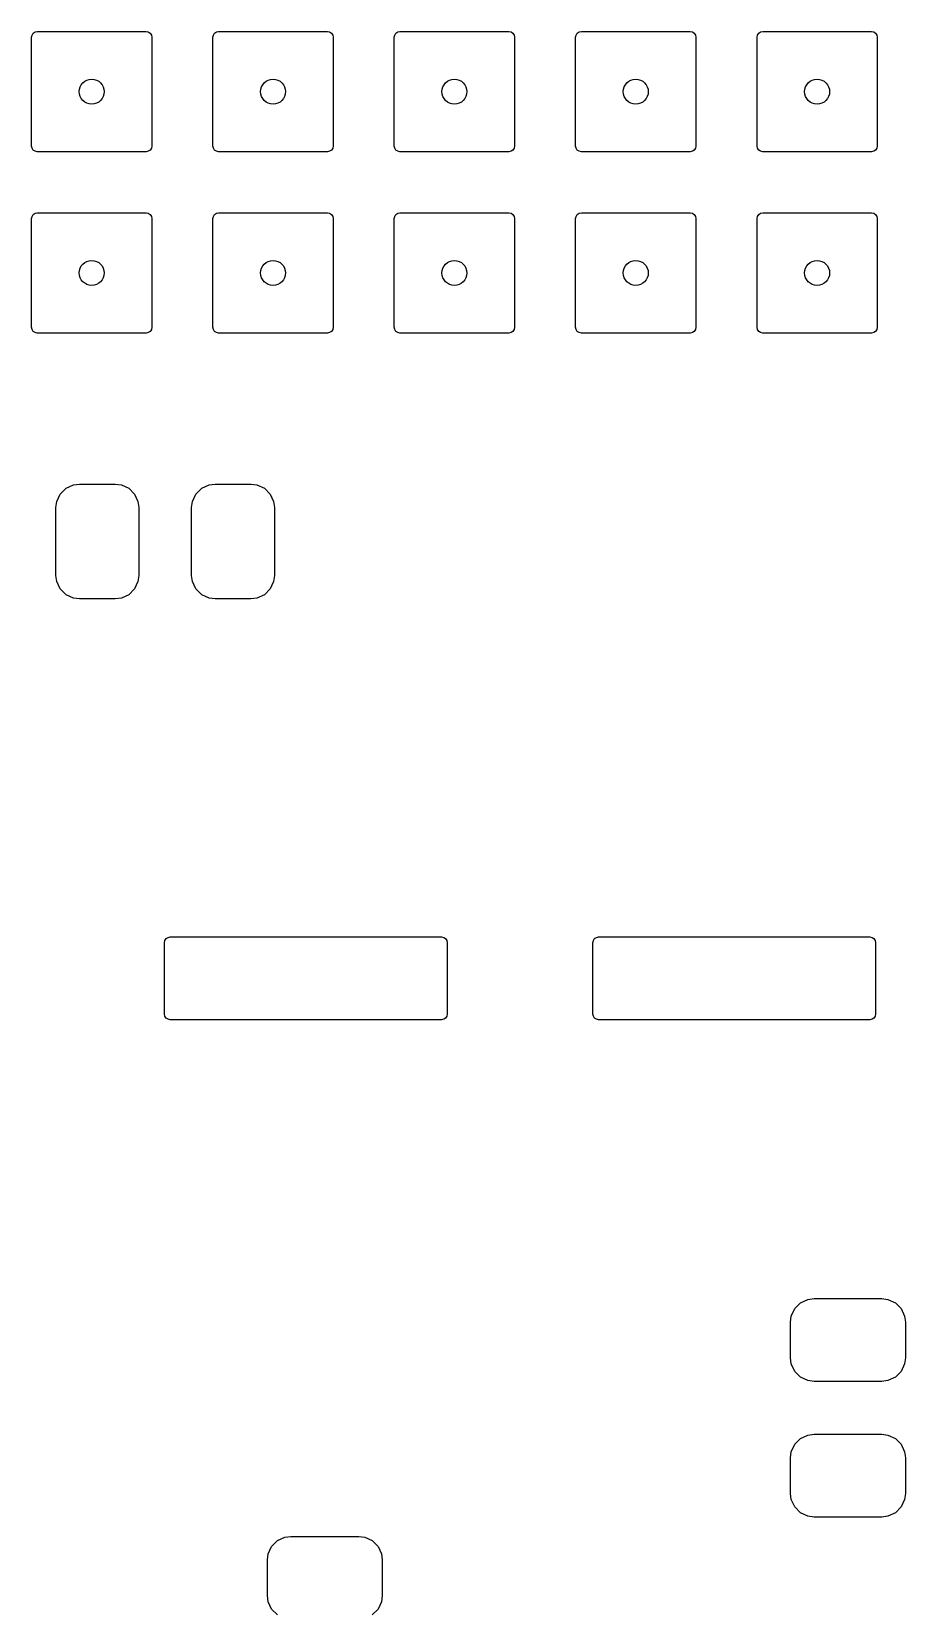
# Model space of a CAD drawing. Header units: inches. Extents: x 0.28 to 2.92, y 0.26 to 2.16.
# Drawn here: x 1.567 to 2.049, y 1.263 to 2.133 of the extents above; entities that cross this region are included whole.
import ezdxf

# ---------------------------------------------------------------- set-up
doc = ezdxf.new("R2010")
doc.units = ezdxf.units.IN
doc.header["$MEASUREMENT"] = 0
doc.layers.add('BLACK', color=250, linetype='CONTINUOUS')

msp = doc.modelspace()

# ---------------------------------------------------------------- linework, layer by layer
at = {"layer": 'BLACK', "linetype": 'CONTINUOUS'}
for p, q in [((1.56777, 2.13223), (1.56879, 2.13291)), ((1.56879, 2.13291), (1.57, 2.13315)), ((1.57, 2.13315), (1.63, 2.13315)), ((1.63, 2.13315), (1.63121, 2.13291)), ((1.63121, 2.13291), (1.63223, 2.13223)), ((1.66777, 2.13223), (1.66879, 2.13291)), ((1.66879, 2.13291), (1.67, 2.13315)), ((1.67, 2.13315), (1.73, 2.13315)), ((1.73, 2.13315), (1.73121, 2.13291)), ((1.73121, 2.13291), (1.73223, 2.13223)), ((1.76777, 2.13223), (1.76879, 2.13291)), ((1.76879, 2.13291), (1.77, 2.13315)), ((1.77, 2.13315), (1.83, 2.13315)), ((1.83, 2.13315), (1.83121, 2.13291)), ((1.83121, 2.13291), (1.83223, 2.13223)), ((1.86777, 2.13223), (1.86879, 2.13291)), ((1.86879, 2.13291), (1.87, 2.13315)), ((1.87, 2.13315), (1.93, 2.13315)), ((1.93, 2.13315), (1.93121, 2.13291)), ((1.93121, 2.13291), (1.93223, 2.13223)), ((1.96777, 2.13223), (1.96879, 2.13291)), ((1.96879, 2.13291), (1.97, 2.13315)), ((1.97, 2.13315), (2.03, 2.13315)), ((2.03, 2.13315), (2.03121, 2.13291)), ((2.03121, 2.13291), (2.03223, 2.13223)), ((1.56685, 2.13), (1.56709, 2.13121)), ((1.56685, 2.07), (1.56685, 2.13)), ((1.56709, 2.13121), (1.56777, 2.13223)), ((1.63223, 2.13223), (1.63291, 2.13121)), ((1.63291, 2.13121), (1.63315, 2.13)), ((1.63315, 2.13), (1.63315, 2.07)), ((1.66685, 2.13), (1.66709, 2.13121)), ((1.66685, 2.07), (1.66685, 2.13)), ((1.66709, 2.13121), (1.66777, 2.13223)), ((1.73223, 2.13223), (1.73291, 2.13121)), ((1.73291, 2.13121), (1.73315, 2.13)), ((1.73315, 2.13), (1.73315, 2.07)), ((1.76685, 2.13), (1.76709, 2.13121)), ((1.76685, 2.07), (1.76685, 2.13)), ((1.76709, 2.13121), (1.76777, 2.13223)), ((1.83223, 2.13223), (1.83291, 2.13121)), ((1.83291, 2.13121), (1.83315, 2.13)), ((1.83315, 2.13), (1.83315, 2.07)), ((1.86685, 2.13), (1.86709, 2.13121)), ((1.86685, 2.07), (1.86685, 2.13)), ((1.86709, 2.13121), (1.86777, 2.13223)), ((1.93223, 2.13223), (1.93291, 2.13121)), ((1.93291, 2.13121), (1.93315, 2.13)), ((1.93315, 2.13), (1.93315, 2.07)), ((1.96685, 2.13), (1.96709, 2.13121)), ((1.96685, 2.07), (1.96685, 2.13)), ((1.96709, 2.13121), (1.96777, 2.13223)), ((2.03223, 2.13223), (2.03291, 2.13121)), ((2.03291, 2.13121), (2.03315, 2.13)), ((2.03315, 2.13), (2.03315, 2.07)), ((1.56709, 2.06879), (1.56685, 2.07)), ((1.56777, 2.06777), (1.56709, 2.06879)), ((1.56879, 2.06709), (1.56777, 2.06777)), ((1.57, 2.06685), (1.56879, 2.06709)), ((1.63, 2.06685), (1.57, 2.06685)), ((1.63121, 2.06709), (1.63, 2.06685)), ((1.63223, 2.06777), (1.63121, 2.06709)), ((1.63291, 2.06879), (1.63223, 2.06777)), ((1.63315, 2.07), (1.63291, 2.06879)), ((1.66709, 2.06879), (1.66685, 2.07)), ((1.66777, 2.06777), (1.66709, 2.06879)), ((1.66879, 2.06709), (1.66777, 2.06777)), ((1.67, 2.06685), (1.66879, 2.06709)), ((1.73, 2.06685), (1.67, 2.06685)), ((1.73121, 2.06709), (1.73, 2.06685)), ((1.73223, 2.06777), (1.73121, 2.06709)), ((1.73291, 2.06879), (1.73223, 2.06777)), ((1.73315, 2.07), (1.73291, 2.06879)), ((1.76709, 2.06879), (1.76685, 2.07)), ((1.76777, 2.06777), (1.76709, 2.06879)), ((1.76879, 2.06709), (1.76777, 2.06777)), ((1.77, 2.06685), (1.76879, 2.06709)), ((1.83, 2.06685), (1.77, 2.06685)), ((1.83121, 2.06709), (1.83, 2.06685)), ((1.83223, 2.06777), (1.83121, 2.06709)), ((1.83291, 2.06879), (1.83223, 2.06777)), ((1.83315, 2.07), (1.83291, 2.06879)), ((1.86709, 2.06879), (1.86685, 2.07)), ((1.86777, 2.06777), (1.86709, 2.06879)), ((1.86879, 2.06709), (1.86777, 2.06777)), ((1.87, 2.06685), (1.86879, 2.06709)), ((1.93, 2.06685), (1.87, 2.06685)), ((1.93121, 2.06709), (1.93, 2.06685)), ((1.93223, 2.06777), (1.93121, 2.06709)), ((1.93291, 2.06879), (1.93223, 2.06777)), ((1.93315, 2.07), (1.93291, 2.06879)), ((1.96709, 2.06879), (1.96685, 2.07)), ((1.96777, 2.06777), (1.96709, 2.06879)), ((1.96879, 2.06709), (1.96777, 2.06777)), ((1.97, 2.06685), (1.96879, 2.06709)), ((2.03, 2.06685), (1.97, 2.06685)), ((2.03121, 2.06709), (2.03, 2.06685)), ((2.03223, 2.06777), (2.03121, 2.06709)), ((2.03291, 2.06879), (2.03223, 2.06777)), ((2.03315, 2.07), (2.03291, 2.06879)), ((1.56685, 2.03), (1.56709, 2.03121)), ((1.56685, 1.97), (1.56685, 2.03)), ((1.56709, 2.03121), (1.56777, 2.03223)), ((1.56777, 2.03223), (1.56879, 2.03291)), ((1.56879, 2.03291), (1.57, 2.03315)), ((1.57, 2.03315), (1.63, 2.03315)), ((1.63, 2.03315), (1.63121, 2.03291)), ((1.63121, 2.03291), (1.63223, 2.03223)), ((1.63223, 2.03223), (1.63291, 2.03121)), ((1.63291, 2.03121), (1.63315, 2.03)), ((1.63315, 2.03), (1.63315, 1.97)), ((1.66685, 2.03), (1.66709, 2.03121)), ((1.66685, 1.97), (1.66685, 2.03)), ((1.66709, 2.03121), (1.66777, 2.03223)), ((1.66777, 2.03223), (1.66879, 2.03291)), ((1.66879, 2.03291), (1.67, 2.03315)), ((1.67, 2.03315), (1.73, 2.03315)), ((1.73, 2.03315), (1.73121, 2.03291)), ((1.73121, 2.03291), (1.73223, 2.03223)), ((1.73223, 2.03223), (1.73291, 2.03121)), ((1.73291, 2.03121), (1.73315, 2.03)), ((1.73315, 2.03), (1.73315, 1.97)), ((1.76685, 2.03), (1.76709, 2.03121)), ((1.76685, 1.97), (1.76685, 2.03)), ((1.76709, 2.03121), (1.76777, 2.03223)), ((1.76777, 2.03223), (1.76879, 2.03291)), ((1.76879, 2.03291), (1.77, 2.03315)), ((1.77, 2.03315), (1.83, 2.03315)), ((1.83, 2.03315), (1.83121, 2.03291)), ((1.83121, 2.03291), (1.83223, 2.03223)), ((1.83223, 2.03223), (1.83291, 2.03121)), ((1.83291, 2.03121), (1.83315, 2.03)), ((1.83315, 2.03), (1.83315, 1.97)), ((1.86685, 2.03), (1.86709, 2.03121)), ((1.86685, 1.97), (1.86685, 2.03)), ((1.86709, 2.03121), (1.86777, 2.03223)), ((1.86777, 2.03223), (1.86879, 2.03291)), ((1.86879, 2.03291), (1.87, 2.03315)), ((1.87, 2.03315), (1.93, 2.03315)), ((1.93, 2.03315), (1.93121, 2.03291)), ((1.93121, 2.03291), (1.93223, 2.03223)), ((1.93223, 2.03223), (1.93291, 2.03121)), ((1.93291, 2.03121), (1.93315, 2.03)), ((1.93315, 2.03), (1.93315, 1.97)), ((1.96685, 2.03), (1.96709, 2.03121)), ((1.96685, 1.97), (1.96685, 2.03)), ((1.96709, 2.03121), (1.96777, 2.03223)), ((1.96777, 2.03223), (1.96879, 2.03291)), ((1.96879, 2.03291), (1.97, 2.03315)), ((1.97, 2.03315), (2.03, 2.03315)), ((2.03, 2.03315), (2.03121, 2.03291)), ((2.03121, 2.03291), (2.03223, 2.03223)), ((2.03223, 2.03223), (2.03291, 2.03121)), ((2.03291, 2.03121), (2.03315, 2.03)), ((2.03315, 2.03), (2.03315, 1.97)), ((1.56709, 1.96879), (1.56685, 1.97)), ((1.56777, 1.96777), (1.56709, 1.96879)), ((1.56879, 1.96709), (1.56777, 1.96777)), ((1.57, 1.96685), (1.56879, 1.96709)), ((1.63121, 1.96709), (1.63, 1.96685)), ((1.63223, 1.96777), (1.63121, 1.96709)), ((1.63291, 1.96879), (1.63223, 1.96777)), ((1.63315, 1.97), (1.63291, 1.96879)), ((1.66709, 1.96879), (1.66685, 1.97)), ((1.66777, 1.96777), (1.66709, 1.96879)), ((1.66879, 1.96709), (1.66777, 1.96777)), ((1.67, 1.96685), (1.66879, 1.96709)), ((1.73121, 1.96709), (1.73, 1.96685)), ((1.73223, 1.96777), (1.73121, 1.96709)), ((1.73291, 1.96879), (1.73223, 1.96777)), ((1.73315, 1.97), (1.73291, 1.96879)), ((1.76709, 1.96879), (1.76685, 1.97)), ((1.76777, 1.96777), (1.76709, 1.96879)), ((1.76879, 1.96709), (1.76777, 1.96777)), ((1.77, 1.96685), (1.76879, 1.96709)), ((1.83121, 1.96709), (1.83, 1.96685)), ((1.83223, 1.96777), (1.83121, 1.96709)), ((1.83291, 1.96879), (1.83223, 1.96777)), ((1.83315, 1.97), (1.83291, 1.96879)), ((1.86709, 1.96879), (1.86685, 1.97)), ((1.86777, 1.96777), (1.86709, 1.96879)), ((1.86879, 1.96709), (1.86777, 1.96777)), ((1.87, 1.96685), (1.86879, 1.96709)), ((1.93121, 1.96709), (1.93, 1.96685)), ((1.93223, 1.96777), (1.93121, 1.96709)), ((1.93291, 1.96879), (1.93223, 1.96777)), ((1.93315, 1.97), (1.93291, 1.96879)), ((1.96709, 1.96879), (1.96685, 1.97)), ((1.96777, 1.96777), (1.96709, 1.96879)), ((1.96879, 1.96709), (1.96777, 1.96777)), ((1.97, 1.96685), (1.96879, 1.96709)), ((2.03121, 1.96709), (2.03, 1.96685)), ((2.03223, 1.96777), (2.03121, 1.96709)), ((2.03291, 1.96879), (2.03223, 1.96777)), ((2.03315, 1.97), (2.03291, 1.96879)), ((1.63, 1.96685), (1.57, 1.96685)), ((1.73, 1.96685), (1.67, 1.96685)), ((1.83, 1.96685), (1.77, 1.96685)), ((1.93, 1.96685), (1.87, 1.96685)), ((2.03, 1.96685), (1.97, 1.96685)), ((1.58266, 1.87801), (1.58585, 1.8812)), ((1.58585, 1.8812), (1.58994, 1.88311)), ((1.58994, 1.88311), (1.5933, 1.88355)), ((1.5933, 1.88355), (1.61298, 1.88355)), ((1.61298, 1.88355), (1.61635, 1.88311)), ((1.61635, 1.88311), (1.62044, 1.8812)), ((1.62044, 1.8812), (1.62363, 1.87801)), ((1.65746, 1.87801), (1.66065, 1.8812)), ((1.66065, 1.8812), (1.66474, 1.88311)), ((1.66474, 1.88311), (1.6681, 1.88355)), ((1.6681, 1.88355), (1.68779, 1.88355)), ((1.68779, 1.88355), (1.69115, 1.88311)), ((1.69115, 1.88311), (1.69524, 1.8812)), ((1.69524, 1.8812), (1.69843, 1.87801)), ((1.58031, 1.87056), (1.58075, 1.87392)), ((1.58075, 1.87392), (1.58266, 1.87801)), ((1.62363, 1.87801), (1.62553, 1.87392)), ((1.62553, 1.87392), (1.62598, 1.87056)), ((1.65511, 1.87056), (1.65555, 1.87392)), ((1.65555, 1.87392), (1.65746, 1.87801)), ((1.69843, 1.87801), (1.70034, 1.87392)), ((1.70034, 1.87392), (1.70078, 1.87056)), ((1.58031, 1.83316), (1.58031, 1.87056)), ((1.62598, 1.87056), (1.62598, 1.83316)), ((1.65511, 1.83316), (1.65511, 1.87056)), ((1.70078, 1.87056), (1.70078, 1.83316)), ((1.58075, 1.82979), (1.58031, 1.83316)), ((1.58266, 1.82571), (1.58075, 1.82979)), ((1.62553, 1.82979), (1.62363, 1.82571)), ((1.62598, 1.83316), (1.62553, 1.82979)), ((1.65555, 1.82979), (1.65511, 1.83316)), ((1.65746, 1.82571), (1.65555, 1.82979)), ((1.70034, 1.82979), (1.69843, 1.82571)), ((1.70078, 1.83316), (1.70034, 1.82979)), ((1.58585, 1.82251), (1.58266, 1.82571)), ((1.58994, 1.82061), (1.58585, 1.82251)), ((1.5933, 1.82017), (1.58994, 1.82061)), ((1.61298, 1.82017), (1.5933, 1.82017)), ((1.61635, 1.82061), (1.61298, 1.82017)), ((1.62044, 1.82251), (1.61635, 1.82061)), ((1.62363, 1.82571), (1.62044, 1.82251)), ((1.66065, 1.82251), (1.65746, 1.82571)), ((1.66474, 1.82061), (1.66065, 1.82251)), ((1.6681, 1.82017), (1.66474, 1.82061)), ((1.68779, 1.82017), (1.6681, 1.82017)), ((1.69115, 1.82061), (1.68779, 1.82017)), ((1.69524, 1.82251), (1.69115, 1.82061)), ((1.69843, 1.82571), (1.69524, 1.82251)), ((1.64016, 1.63057), (1.6404, 1.63177)), ((1.64016, 1.5912), (1.64016, 1.63057)), ((1.6404, 1.63177), (1.64108, 1.63279)), ((1.64108, 1.63279), (1.6421, 1.63348)), ((1.6421, 1.63348), (1.64331, 1.63372)), ((1.64331, 1.63372), (1.79291, 1.63372)), ((1.79291, 1.63372), (1.79412, 1.63348)), ((1.79412, 1.63348), (1.79514, 1.63279)), ((1.79514, 1.63279), (1.79582, 1.63177)), ((1.79582, 1.63177), (1.79606, 1.63057)), ((1.79606, 1.63057), (1.79606, 1.5912)), ((1.87638, 1.63057), (1.87662, 1.63177)), ((1.87638, 1.5912), (1.87638, 1.63057)), ((1.87662, 1.63177), (1.8773, 1.63279)), ((1.8773, 1.63279), (1.87832, 1.63348)), ((1.87832, 1.63348), (1.87953, 1.63372)), ((1.87953, 1.63372), (2.02913, 1.63372)), ((2.02913, 1.63372), (2.03034, 1.63348)), ((2.03034, 1.63348), (2.03136, 1.63279)), ((2.03136, 1.63279), (2.03204, 1.63177)), ((2.03204, 1.63177), (2.03228, 1.63057)), ((2.03228, 1.63057), (2.03228, 1.5912)), ((1.6404, 1.58999), (1.64016, 1.5912)), ((1.64108, 1.58897), (1.6404, 1.58999)), ((1.6421, 1.58829), (1.64108, 1.58897)), ((1.64331, 1.58805), (1.6421, 1.58829)), ((1.79291, 1.58805), (1.64331, 1.58805)), ((1.79412, 1.58829), (1.79291, 1.58805)), ((1.79514, 1.58897), (1.79412, 1.58829)), ((1.79582, 1.58999), (1.79514, 1.58897)), ((1.79606, 1.5912), (1.79582, 1.58999)), ((1.87662, 1.58999), (1.87638, 1.5912)), ((1.8773, 1.58897), (1.87662, 1.58999)), ((1.87832, 1.58829), (1.8773, 1.58897)), ((1.87953, 1.58805), (1.87832, 1.58829)), ((2.02913, 1.58805), (1.87953, 1.58805)), ((2.03034, 1.58829), (2.02913, 1.58805)), ((2.03136, 1.58897), (2.03034, 1.58829)), ((2.03204, 1.58999), (2.03136, 1.58897)), ((2.03228, 1.5912), (2.03204, 1.58999)), ((1.98575, 1.42461), (1.98766, 1.4287)), ((1.98766, 1.4287), (1.99085, 1.43189)), ((1.99085, 1.43189), (1.99494, 1.43379)), ((1.99494, 1.43379), (1.9983, 1.43424)), ((1.9983, 1.43424), (2.0357, 1.43424)), ((2.0357, 1.43424), (2.03906, 1.43379)), ((2.03906, 1.43379), (2.04315, 1.43189)), ((2.04315, 1.43189), (2.04634, 1.4287)), ((2.04634, 1.4287), (2.04825, 1.42461)), ((1.98531, 1.42124), (1.98575, 1.42461)), ((1.98531, 1.40156), (1.98531, 1.42124)), ((2.04825, 1.42461), (2.04869, 1.42124)), ((2.04869, 1.42124), (2.04869, 1.40156)), ((1.98575, 1.3982), (1.98531, 1.40156)), ((2.04869, 1.40156), (2.04825, 1.3982)), ((1.98766, 1.39411), (1.98575, 1.3982)), ((1.99085, 1.39092), (1.98766, 1.39411)), ((2.04634, 1.39411), (2.04315, 1.39092)), ((2.04825, 1.3982), (2.04634, 1.39411)), ((1.99494, 1.38901), (1.99085, 1.39092)), ((1.9983, 1.38857), (1.99494, 1.38901)), ((2.0357, 1.38857), (1.9983, 1.38857)), ((2.03906, 1.38901), (2.0357, 1.38857)), ((2.04315, 1.39092), (2.03906, 1.38901)), ((1.99085, 1.35708), (1.99494, 1.35899)), ((1.99494, 1.35899), (1.9983, 1.35943)), ((1.9983, 1.35943), (2.0357, 1.35943)), ((2.0357, 1.35943), (2.03906, 1.35899)), ((2.03906, 1.35899), (2.04315, 1.35708)), ((1.98531, 1.34644), (1.98575, 1.3498)), ((1.98575, 1.3498), (1.98766, 1.35389)), ((1.98766, 1.35389), (1.99085, 1.35708)), ((2.04315, 1.35708), (2.04634, 1.35389)), ((2.04634, 1.35389), (2.04825, 1.3498)), ((2.04825, 1.3498), (2.04869, 1.34644)), ((1.98531, 1.32676), (1.98531, 1.34644)), ((2.04869, 1.34644), (2.04869, 1.32676)), ((1.98575, 1.32339), (1.98531, 1.32676)), ((1.98766, 1.3193), (1.98575, 1.32339)), ((2.04825, 1.32339), (2.04634, 1.3193)), ((2.04869, 1.32676), (2.04825, 1.32339)), ((1.99085, 1.31611), (1.98766, 1.3193)), ((1.99494, 1.31421), (1.99085, 1.31611)), ((2.04315, 1.31611), (2.03906, 1.31421)), ((2.04634, 1.3193), (2.04315, 1.31611)), ((1.9983, 1.31376), (1.99494, 1.31421)), ((2.0357, 1.31376), (1.9983, 1.31376)), ((2.03906, 1.31421), (2.0357, 1.31376)), ((1.69729, 1.29346), (1.6992, 1.29755)), ((1.6992, 1.29755), (1.70239, 1.30074)), ((1.70239, 1.30074), (1.70648, 1.30265)), ((1.70648, 1.30265), (1.70984, 1.30309)), ((1.70984, 1.30309), (1.74724, 1.30309)), ((1.74724, 1.30309), (1.75061, 1.30265)), ((1.75061, 1.30265), (1.7547, 1.30074)), ((1.7547, 1.30074), (1.75789, 1.29755)), ((1.75789, 1.29755), (1.75979, 1.29346)), ((1.69685, 1.2901), (1.69729, 1.29346)), ((1.69685, 1.27042), (1.69685, 1.2901)), ((1.75979, 1.29346), (1.76024, 1.2901)), ((1.76024, 1.2901), (1.76024, 1.27042)), ((1.69729, 1.26705), (1.69685, 1.27042)), ((1.6992, 1.26297), (1.69729, 1.26705)), ((1.70239, 1.25977), (1.6992, 1.26297)), ((1.75789, 1.26297), (1.7547, 1.25977)), ((1.75979, 1.26705), (1.75789, 1.26297)), ((1.76024, 1.27042), (1.75979, 1.26705))]:
    msp.add_line(p, q, dxfattribs=at)
at = {"layer": 'BLACK'}
for centre in [(1.6, 2.1), (1.7, 2.1), (1.8, 2.1), (1.9, 2.1), (2, 2.1), (1.6, 2), (1.7, 2), (1.8, 2), (1.9, 2), (2, 2)]:
    msp.add_circle(centre, 0.00689, dxfattribs=at)
at = {"layer": 'WHITE'}
for centre in [(1.6, 2.1), (1.7, 2.1), (1.8, 2.1), (1.9, 2.1), (2, 2.1), (1.6, 2), (1.7, 2), (1.8, 2), (1.9, 2), (2, 2)]:
    msp.add_circle(centre, 0.00689, dxfattribs=at)

doc.saveas('drawing.dxf')
